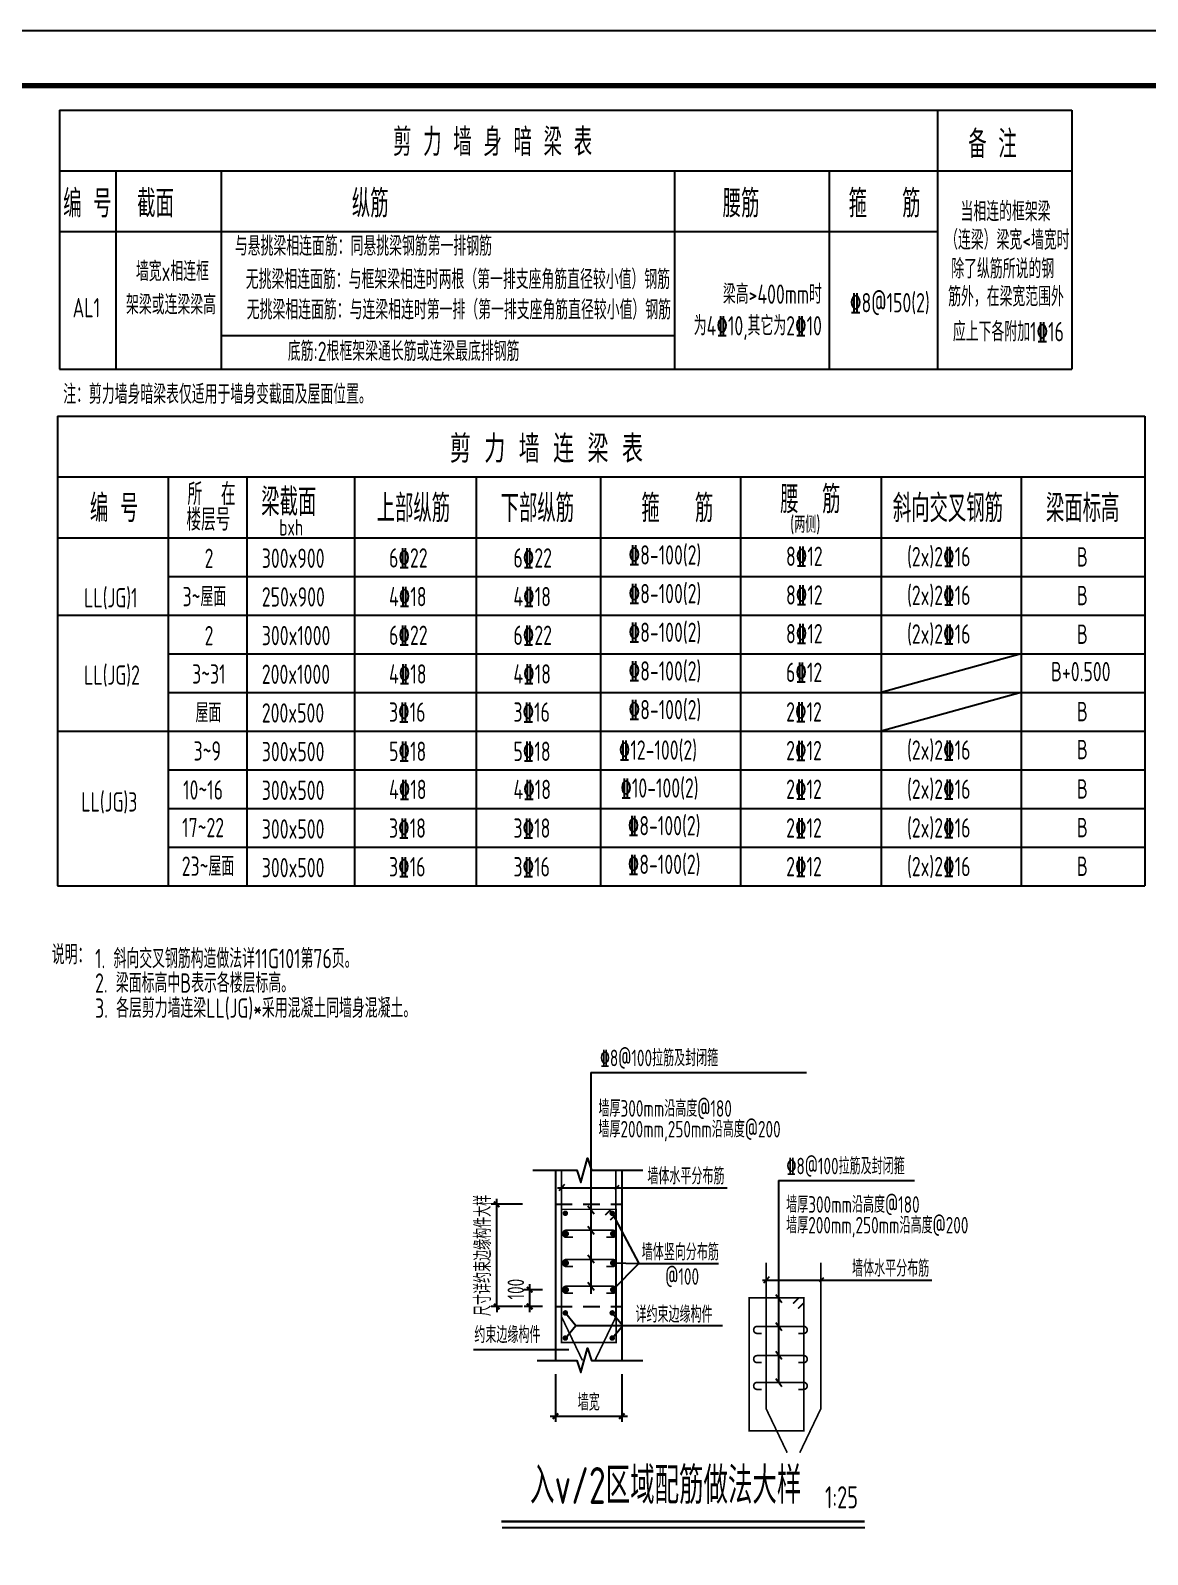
# Model space of a CAD drawing. Extents: x -144902 to 588294, y -160863 to 65494.
# Drawn here: x 33291 to 53516, y -43374 to -15791 of the extents above; entities that cross this region are included whole.
import ezdxf
from ezdxf.enums import TextEntityAlignment as Align

# ---------------------------------------------------------------- set-up
doc = ezdxf.new("R2010")
doc.units = 0
doc.header["$LTSCALE"] = 100
doc.linetypes.add('3', pattern=[5, 3, -2])
doc.layers.get('0').update_dxf_attribs({"linetype": 'CONTINUOUS'})
doc.layers.get('Defpoints').update_dxf_attribs({"linetype": 'CONTINUOUS'})
for name, color, linetype in [('1508', 2, 'CONTINUOUS'), ('DIM', 3, 'CONTINUOUS'), ('Note', 7, 'CONTINUOUS'), ('TABLE1', 7, 'CONTINUOUS'), ('Table2', 7, 'CONTINUOUS'), ('TEXT', 7, 'CONTINUOUS'), ('THICK', 6, 'CONTINUOUS'), ('THIN', 7, 'CONTINUOUS'), ('tk', 7, 'CONTINUOUS'), ('墙', 100, 'CONTINUOUS'), ('构件名称', 7, 'CONTINUOUS')]:
    doc.layers.add(name, color=color, linetype=linetype)
doc.layers.add('REIN', color=6, linetype='CONTINUOUS', lineweight=18)
doc.styles.get("Standard").update_dxf_attribs({"font": 'tssdeng.shx', "width": 0.7, "bigfont": 'tssdchn.shx'})
doc.styles.add('TSSD_Dimension', font='Tssdeng.shx', dxfattribs={"width": 0.7, "bigfont": 'tssdchn.shx'})
doc.dimstyles.new('TSSD_100_100', dxfattribs={"dimtxt": 300, "dimasz": 100, "dimexe": 100, "dimexo": 250, "dimgap": 100, "dimtad": 1, "dimdec": 0, "dimzin": 0, "dimdsep": 46, "dimtxsty": 'TSSD_Dimension', "dimblk": 'ARCHTICK', "dimcen": 0, "dimdle": 100, "dimclrt": 7, "dimadec": 0, "dimazin": 0, "dimtfac": 1, "dimtdec": 0, "dimtix": 1, "dimtmove": 2, "dimatfit": 3, "dimfxl": 1, "dimtolj": 1, "dimtzin": 0, "dimarcsym": 0})
doc.dimstyles.new('TSSD_25_100', dxfattribs={"dimtxt": 300, "dimasz": 100, "dimexe": 100, "dimexo": 250, "dimgap": 100, "dimtad": 1, "dimdec": 0, "dimlfac": 0.25, "dimzin": 0, "dimdsep": 46, "dimtxsty": 'TSSD_Dimension', "dimblk": 'ARCHTICK', "dimcen": 0, "dimdle": 100, "dimclrt": 7, "dimadec": 0, "dimazin": 0, "dimtfac": 1, "dimtdec": 0, "dimtix": 1, "dimtmove": 2, "dimatfit": 3, "dimfxl": 1, "dimtolj": 1, "dimtzin": 0, "dimarcsym": 0})

# ---------------------------------------------------------------- blocks, each defined once
blk = doc.blocks.new('A1tk')
at = {"layer": 'tk', "color": 5}
blk.add_lwpolyline([(0, 0), (0, 59400), (84100, 59400), (84100, 0)], close=True, dxfattribs=at)
at = {"layer": 'tk', "const_width": 100}
blk.add_lwpolyline([(2500, 1000), (83100, 1000), (83100, 58400), (2500, 58400)], close=True, dxfattribs=at)
blk = doc.blocks.new('_ArchTick')
at = {"color": 0, "linetype": 'ByBlock', "const_width": 0.4}
blk.add_lwpolyline([(-0.5, -0.5), (0.5, 0.5)], dxfattribs=at)
blk = doc.blocks.new('*D465')
at = {"layer": 'Defpoints', "color": 0}
for p in [(-50054, -24612), (-49339, -24612), (-49339, -26462)]:
    blk.add_point(p, dxfattribs=at)
at = {"layer": 'DIM', "color": 0, "lineweight": -2}
for p, q in [((-50054, -24612), (-50054, -24512)), ((-49589, -24612), (-50154, -24612)), ((-50054, -26462), (-50054, -24612)), ((-49589, -26462), (-50154, -26462)), ((-50054, -26462), (-50054, -26562))]:
    blk.add_line(p, q, dxfattribs=at)
at = {"layer": 'DIM', "color": 0, "lineweight": -2, "xscale": 100, "yscale": 100, "zscale": 100}
for p, rotation in [((-50054, -24612), 270), ((-50054, -26462), 90)]:
    blk.add_blockref('_ArchTick', p, dxfattribs=dict(at, rotation=rotation))
at = {"layer": 'DIM', "color": 7, "insert": (-50304, -25537), "char_height": 300, "attachment_point": 5, "rotation": 90, "style": 'TSSD_Dimension'}
blk.add_mtext('\\A1;尺寸详约束边缘构件大样', dxfattribs=at)
blk = doc.blocks.new('*D466')
at = {"layer": 'Defpoints', "color": 0}
for p in [(-48988, -27437, -691), (-47788, -27437, -691), (-47788, -28446)]:
    blk.add_point(p, dxfattribs=at)
at = {"layer": 'DIM', "color": 0, "lineweight": -2}
for p, q in [((-48988, -27687), (-48988, -28546)), ((-47788, -27687), (-47788, -28546)), ((-49088, -28446), (-47688, -28446))]:
    blk.add_line(p, q, dxfattribs=at)
at = {"layer": 'DIM', "color": 0, "lineweight": -2, "xscale": 100, "yscale": 100, "zscale": 100, "rotation": 180}
blk.add_blockref('_ArchTick', (-48988, -28446), dxfattribs=at)
at = {"layer": 'DIM', "color": 0, "lineweight": -2, "xscale": 100, "yscale": 100, "zscale": 100}
blk.add_blockref('_ArchTick', (-47788, -28446), dxfattribs=at)
at = {"layer": 'DIM', "color": 7, "insert": (-48388, -28196), "char_height": 300, "attachment_point": 5, "style": 'TSSD_Dimension'}
blk.add_mtext('\\A1;墙宽', dxfattribs=at)
blk = doc.blocks.new('*D464')
at = {"layer": 'Defpoints', "color": 0}
for p in [(-48976, -26158), (-49457, -26462), (-48976, -26462)]:
    blk.add_point(p, dxfattribs=at)
at = {"layer": 'DIM', "color": 0, "lineweight": -2}
for p, q in [((-49226, -26158), (-49557, -26158)), ((-49457, -26058), (-49457, -26562)), ((-49226, -26462), (-49557, -26462))]:
    blk.add_line(p, q, dxfattribs=at)
at = {"layer": 'DIM', "color": 0, "lineweight": -2, "xscale": 100, "yscale": 100, "zscale": 100}
for p, rotation in [((-49457, -26158), 90), ((-49457, -26462), 270)]:
    blk.add_blockref('_ArchTick', p, dxfattribs=dict(at, rotation=rotation))
at = {"layer": 'DIM', "color": 7, "insert": (-49707, -26147), "char_height": 300, "attachment_point": 5, "rotation": 90, "style": 'TSSD_Dimension'}
blk.add_mtext('\\A1;100', dxfattribs=at)
blk = doc.blocks.new('2012122009205203')
at = {"layer": 'DIM', "linetype": '3'}
for p, q in [((1484.7, 5851.1, 0), (2684.7, 5851.1, 0)), ((1484.7, 4000.8, 0), (2684.7, 4000.8, 0))]:
    blk.add_line(p, q, dxfattribs=at)
at = {"layer": 'REIN', "const_width": 30}
for points, elevation in [([(1592.1, 6467.5), (1592.1, 3816.7), (1970.8, 3025.9)], -690.8), ([(2577.4, 6467.5), (2577.4, 3816.7), (2198.6, 3025.9)], -690.8), ([(2383.5, 5656.7), (2487.5, 5760.6), (2579.3, 5760.6), (2579.3, 3351.9), (1592.1, 3351.9), (1592.1, 5760.6), (2579.3, 5760.6), (2579.3, 5668.7), (2475.4, 5564.8)], -690.8), ([(5299.2, 4797), (5299.2, 2146.2), (5678, 1355.5)], 2072.5), ([(6284.6, 4797), (6284.6, 2146.2), (5905.8, 1355.5)], 2072.5), ([(5782.8, 4055.5), (5886.8, 4159.4), (5978.7, 4159.4), (5978.7, 1750.7), (4991.4, 1750.7), (4991.4, 4159.4), (5978.7, 4159.4), (5978.7, 4067.6), (5874.8, 3963.6)], 2072.5)]:
    blk.add_lwpolyline(points, dxfattribs=dict(at, elevation=elevation))
at = {"layer": 'REIN', "const_width": 50, "elevation": 690.8}
for points in [[(1636.7, 5689, 1), (1686.7, 5689, 1)], [(2485.2, 5689, 1), (2535.2, 5689, 1)], [(1636.7, 3886, 1), (1686.7, 3886, 1)], [(2485.2, 3886, 1), (2535.2, 3886, 1)], [(1636.7, 3430.9, 1), (1686.7, 3430.9, 1)], [(2485.2, 3430.9, 1), (2535.2, 3430.9, 1)]]:
    blk.add_lwpolyline(points, format="xyb", close=True, dxfattribs=at)
at = {"layer": 'REIN', "color": 1, "const_width": 30}
for points, elevation in [([(2401.1, 5255.2), (2521.1, 5255.2, 1), (2521.1, 5382.5), (1677.9, 5382.5, 1), (1677.9, 5255.2), (1797.9, 5255.2)], 2072.5), ([(2401.1, 4726), (2521.1, 4726, 1), (2521.1, 4853.2), (1677.9, 4853.2, 1), (1677.9, 4726), (1797.9, 4726)], 2072.5), ([(2401.1, 4241.7), (2521.1, 4241.7, 1), (2521.1, 4369), (1677.9, 4369, 1), (1677.9, 4241.7), (1797.9, 4241.7)], 2072.5), ([(5882.8, 3515), (5977.8, 3515, 1), (5977.8, 3642.2), (5134.6, 3642.2, 1), (5134.6, 3515), (5213.7, 3515)], 4835.7), ([(5882.8, 2985.8), (5977.8, 2985.8, 1), (5977.8, 3113), (5134.6, 3113, 1), (5134.6, 2985.8), (5213.7, 2985.8)], 4835.7), ([(5882.8, 2501.5), (5977.8, 2501.5, 1), (5977.8, 2628.8), (5134.6, 2628.8, 1), (5134.6, 2501.5), (5213.7, 2501.5)], 4835.7)]:
    blk.add_lwpolyline(points, format="xyb", dxfattribs=dict(at, elevation=elevation))
at = {"layer": 'REIN', "color": 1, "const_width": 50, "elevation": 2072.5}
for points in [[(1654.2, 5318.8, 1), (1704.2, 5318.8, 1)], [(2494.7, 5318.8, 1), (2544.7, 5318.8, 1)], [(1654.2, 4789.6, 1), (1704.2, 4789.6, 1)], [(2494.7, 4789.6, 1), (2544.7, 4789.6, 1)], [(1654.2, 4305.3, 1), (1704.2, 4305.3, 1)], [(2494.7, 4305.3, 1), (2544.7, 4305.3, 1)]]:
    blk.add_lwpolyline(points, format="xyb", close=True, dxfattribs=at)
at = {"layer": 'TEXT'}
for p, q in [((2123.5, 8238.9, 690.8), (2123.5, 4229.9, 690.8)), ((2123.5, 8238.9, 690.8), (6026.9, 8238.9, 690.8)), ((1522.5, 6148.6, -2072.5), (4590.5, 6148.6, -2072.5)), ((1644.9, 6207.2, -2072.5), (1544, 6095.4, -2072.5)), ((2627.5, 6192.6, -2072.5), (2549.1, 6121.1, -2072.5)), ((5522.9, 6282.7, 3454.1), (5522.9, 2628.8, 3454.1)), ((5522.9, 6282.7, 3454.1), (7982.6, 6282.7, 3454.1)), ((2071.8, 5822, 690.8), (2184.8, 5677.2, 690.8)), ((2510.2, 5689, 690.8), (2989.5, 4780.1, -690.8)), ((2071.8, 5454.9, 2072.5), (2184.8, 5310.1, 2072.5)), ((2071.8, 4935.6, -690.8), (2184.8, 4790.8, -690.8)), ((2519.7, 4789.6, 2072.5), (2989.5, 4780.1, -690.8)), ((2519.7, 4305.3, 2072.5), (2989.5, 4780.1, -690.8)), ((2989.5, 4780.1, -690.8), (4435.3, 4780.1, -690.8)), ((2071.8, 4441.4, 2072.5), (2184.8, 4296.6, 2072.5)), ((5229.7, 4478.2, 690.8), (8297.7, 4478.2, 690.8)), ((5352.1, 4536.7, 690.8), (5251.2, 4425, 690.8)), ((6334.7, 4522.2, 690.8), (6256.3, 4450.6, 690.8)), ((5471.2, 4220.8, 3454.1), (5584.1, 4076, 3454.1)), ((1661.7, 3886, 690.8), (1851.2, 3658.4, 690.8)), ((2510.2, 3886, 690.8), (2699.8, 3658.4, 690.8)), ((1661.7, 3430.9, 690.8), (1851.2, 3658.4, 690.8)), ((1851.2, 3658.4, 690.8), (4509.2, 3658.4, 690.8)), ((2510.2, 3430.9, 690.8), (2699.8, 3658.4, 690.8)), ((5471.2, 3714.6, 4835.7), (5584.1, 3569.9, 4835.7)), ((1725.1, 3219.9, 690.8), (0, 3219.9, 690.8)), ((5471.2, 3195.4, 2072.5), (5584.1, 3050.6, 2072.5)), ((5471.2, 2701.2, 4835.7), (5584.1, 2556.4, 4835.7))]:
    blk.add_line(p, q, dxfattribs=at)
at = {"layer": 'THICK'}
blk.add_line((519, 0, 0), (7083, 0, 0), dxfattribs=at)
at = {"layer": 'THICK', "const_width": 40, "elevation": 2072.5}
blk.add_lwpolyline([(503.4, 109.9), (7082, 109.9)], dxfattribs=at)
at = {"layer": 'THIN', "elevation": 690.8}
for points in [[(1072.1, 6467.5), (1872.4, 6467.5), (1942.4, 6247.5), (2062.4, 6687.5), (2132.4, 6467.5), (3062.9, 6467.5)], [(1152.5, 3025.9), (1872.4, 3025.9), (1942.4, 2805.9), (2062.4, 3245.9), (2132.4, 3025.9), (3062.9, 3025.9)]]:
    blk.add_lwpolyline(points, dxfattribs=at)
at = {"layer": '墙'}
for p, q in [((1484.7, 6467.5, 0), (1484.7, 3025.9, 0)), ((2684.7, 6467.5, 0), (2684.7, 3025.9, 0))]:
    blk.add_line(p, q, dxfattribs=at)
at = {"layer": 'TEXT', "width": 0.7}
for p in [(3358.7, 8500.2, 690.8), (6736, 6544.1, 3454.1)]:
    blk.add_text('%%1328@100拉筋及封闭箍', height=300, dxfattribs=at).set_placement(p, align=Align.MIDDLE_CENTER)
for s, p in [('墙厚300mm沿高度@180', (2260.7, 7436.1, 690.8)), ('墙厚200mm,250mm沿高度@200', (2260.7, 7061.2, 690.8)), ('墙体水平分布筋', (3146, 6212, -2072.5)), ('墙厚300mm沿高度@180', (5660, 5698.4, 3454.1)), ('墙厚200mm,250mm沿高度@200', (5660, 5323.5, 3454.1)), ('墙体竖向分布筋', (3044.8, 4837.3, 2072.5)), ('@100', (3470.7, 4395, 2072.5)), ('墙体水平分布筋', (6853.1, 4541.6, 690.8)), ('详约束边缘构件', (2931.5, 3710.3, 2072.5)), ('约束边缘构件', (13.9, 3339.5, 2072.5))]:
    blk.add_text(s, height=300, dxfattribs=at).set_placement(p)
blk.add_text('入v/2区域配筋做法大样', height=666, dxfattribs=at).set_placement((3478.4, 229.9, 2072.5), align=Align.BOTTOM_CENTER)
blk.add_text('1:25', height=400, dxfattribs=at).set_placement((6362.3, 229.9, 2072.5), align=Align.BOTTOM_LEFT)
at = {"layer": 'DIM'}
dim = blk.add_aligned_dim(p1=(1133.4, 4000.8, 690.8), p2=(1133.4, 5851.1, 690.8), distance=714.9, text='尺寸详约束边缘构件大样', dimstyle='TSSD_25_100', dxfattribs=at)
dim.commit()
dim.dimension.update_dxf_attribs({"geometry": '*D465', "text_midpoint": (168.5, 4926, 690.8), "insert": (50472.4, 30463.2)})
dim = blk.add_linear_dim(base=(1015, 4000.8, -3454.1), p1=(1496.6, 4305.3, -3454.1), p2=(1496.6, 4000.8, -3454.1), angle=90, text='100', dimstyle='TSSD_100_100', dxfattribs=at)
dim.commit()
dim.dimension.update_dxf_attribs({"geometry": '*D464', "text_midpoint": (765, 4316.2, -3454.1), "dimtype": 128, "insert": (50472.4, 30463.2)})
dim = blk.add_linear_dim(base=(2684.7, 2017.4, 690.8), p1=(1484.7, 3025.9, 0), p2=(2684.7, 3025.9, 0), text='墙宽', dimstyle='TSSD_100_100', dxfattribs=at)
dim.commit()
dim.dimension.update_dxf_attribs({"geometry": '*D466', "text_midpoint": (2084.7, 2267.4, 690.8), "insert": (50472.4, 30463.2)})

msp = doc.modelspace()

# ---------------------------------------------------------------- linework, layer by layer
at = {"layer": 'TABLE1', "color": 7}
for p, q in [((33817.703, -17231.825), (52145.394, -17231.825)), ((33817.703, -17231.825), (33817.703, -21922.473)), ((49712.156, -17231.825), (49712.156, -21922.473)), ((52145.394, -17231.825), (52145.394, -21922.473)), ((33817.703, -18331.825), (52145.394, -18331.825)), ((34834.167, -18331.825), (34834.167, -21922.473)), ((36745.796, -18331.825), (36745.796, -21922.473)), ((44950.502, -18331.825), (44950.502, -21922.473)), ((47753.831, -18331.825), (47753.831, -21922.473)), ((33817.703, -19431.825), (49712.156, -19431.825)), ((36745.796, -21310.138), (44950.502, -21310.138)), ((33817.703, -21922.473), (52145.394, -21922.473)), ((33782.365, -22772.087), (53467.52, -22772.087)), ((33782.365, -22772.087), (33782.365, -30572.087)), ((53467.52, -22772.087), (53467.52, -30572.087)), ((33782.365, -23872.087), (53467.52, -23872.087)), ((35782.365, -23872.087), (35782.365, -30572.087)), ((37210.792, -23872.087), (37210.792, -30572.087)), ((39160.558, -23872.087), (39160.558, -30572.087)), ((41358.085, -23872.087), (41358.085, -30572.087)), ((43609.773, -23872.087), (43609.773, -30572.087)), ((46147.051, -23872.087), (46147.051, -30572.087)), ((48692.683, -23872.087), (48692.683, -30572.087)), ((51230.533, -23872.087), (51230.533, -30572.087)), ((51230.533, -27072.087), (48692.683, -27772.087)), ((51230.533, -27772.087), (48692.683, -28472.087)), ((33782.365, -30572.087), (33782.365, -31272.087)), ((35782.365, -30572.087), (35782.365, -31272.087)), ((37210.792, -30572.087), (37210.792, -31272.087)), ((39160.558, -30572.087), (39160.558, -31272.087)), ((41358.085, -30572.087), (41358.085, -31272.087)), ((43609.773, -30572.087), (43609.773, -31272.087)), ((46147.051, -30572.087), (46147.051, -31272.087)), ((48692.683, -30572.087), (48692.683, -31272.087)), ((51230.533, -30572.087), (51230.533, -31272.087)), ((53467.52, -30572.087), (53467.52, -31272.087)), ((33782.365, -31272.087), (53467.52, -31272.087))]:
    msp.add_line(p, q, dxfattribs=at)
at = {"layer": 'TABLE1', "color": 100}
for p, q in [((33782.365, -24972.087), (53467.52, -24972.087)), ((35782.365, -25672.087), (53467.52, -25672.087)), ((33782.365, -26372.087), (53467.52, -26372.087)), ((35782.365, -27072.087), (53467.52, -27072.087)), ((35782.365, -27772.087), (53467.52, -27772.087)), ((33782.365, -28472.087), (53467.52, -28472.087)), ((35782.365, -29172.087), (53467.52, -29172.087)), ((35782.365, -29872.087), (53467.52, -29872.087)), ((35782.365, -29872.087), (53467.52, -29872.087)), ((35782.365, -30572.087), (53467.52, -30572.087))]:
    msp.add_line(p, q, dxfattribs=at)

# ---------------------------------------------------------------- block references
at = {"layer": '1508'}
msp.add_blockref('A1tk', (-20399.668, -75190.729), dxfattribs=at)
at = {"layer": 'TEXT'}
msp.add_blockref('2012122009205203', (41313.47, -42887.269, -2072.458), dxfattribs=at)

# ---------------------------------------------------------------- texts
at = {"layer": 'Note', "color": 7, "width": 0.7}
for s, p in [('剪 力 墙 身 暗 梁 表', (41657.963, -17786.743)), ('备 注', (50708.602, -17821.26)), ('编 号', (34321.982, -18897.116)), ('截面', (35554.623, -18897.116)), ('纵筋', (39442.489, -18897.116)), ('腰筋', (46156.739, -18897.116)), ('箍   筋', (48755.165, -18897.116))]:
    msp.add_text(s, height=500, dxfattribs=at).set_placement(p, align=Align.MIDDLE)
at = {"layer": 'Note', "color": 7}
for s, height, width, p in [('剪 力 墙 连 梁 表', 500, 0.8, (40885.228, -23613.491)), ('所  在', 400, 0.7, (36133.168, -24382.554)), ('腰  筋', 500, 0.7, (46866.202, -24529.195)), ('编 号', 500, 0.7, (34367.641, -24687.379)), ('梁截面', 500, 0.7, (37469.035, -24576.235)), ('上部纵筋', 500, 0.7, (39558.8, -24689.347)), ('下部纵筋', 500, 0.7, (41803.599, -24689.347)), ('箍   筋', 500, 0.7, (44350.565, -24689.347)), ('斜向交叉钢筋', 500, 0.7, (48904.621, -24689.347)), ('梁面标高', 500, 0.7, (51676.047, -24689.347)), ('楼层号', 400, 0.7, (36113.787, -24843.071)), ('(两侧)', 300, 0.7, (47044.831, -24880.259)), ('bxh', 300, 0.7, (37795.959, -24932.658))]:
    msp.add_text(s, height=height, dxfattribs=dict(at, width=width)).set_placement(p)
at = {"layer": 'Table2', "color": 7, "width": 0.7}
for s, p in [('墙宽x相连框', (36522.798, -20151.656)), ('架梁或连梁梁高', (36650.423, -20754.312))]:
    msp.add_text(s, height=350, dxfattribs=at).set_placement(p, align=Align.MIDDLE_RIGHT)
at = {"layer": 'Table2', "color": 100, "width": 0.7}
for s, p in [('2', (36444.458, -25518.629)), ('300x900', (37479.704, -25517.464)), ('3~屋面', (36045.082, -26212.508)), ('250x900', (37479.704, -26217.464)), ('2', (36444.458, -26918.629)), ('300x1000', (37479.704, -26917.464)), ('3~31', (36217.822, -27612.508)), ('200x1000', (37479.704, -27617.464)), ('屋面', (36279.032, -28313.11)), ('200x500', (37479.704, -28317.464)), ('3~9', (36244.796, -29005.024)), ('300x500', (37479.704, -29017.464)), ('10~16', (36054.623, -29711.137)), ('300x500', (37479.704, -29717.464)), ('17~22', (36037.453, -30391.379)), ('300x500', (37479.704, -30417.464)), ('23~屋面', (36030.243, -31091.379)), ('300x500', (37479.704, -31117.464))]:
    msp.add_text(s, height=350, dxfattribs=at).set_placement(p)
at = {"layer": 'TEXT', "color": 7, "width": 0.7}
for s, p in [('当相连的框架梁', (51759.658, -19067.668)), ('与悬挑梁相连面筋：同悬挑梁钢筋第一排钢筋', (41646.311, -19693.294)), ('（连梁）梁宽<墙宽时', (52104.889, -19581.893)), ('无挑梁相连面筋：与框架梁相连时两根（第一排支座角筋直径较小值）钢筋', (44870.603, -20296.38)), ('除了纵筋所说的钢', (51824.853, -20104.177)), ('梁高>400mm时', (47620.361, -20562.856)), ('筋外，在梁宽范围外', (52000.971, -20607.896)), ('无挑梁相连面筋：与连梁相连时第一排（第一排支座角筋直径较小值）钢筋', (44887.962, -20845.731)), ('%%1328@150(2)', (49572.331, -20717.664)), ('为4%%13210,其它为2%%13210', (47620.361, -21135.27)), ('应上下各附加1%%13216', (52001.867, -21242.353)), ('底筋:2根框架梁通长筋或连梁最底排钢筋', (42143.08, -21597.702)), ('注：剪力墙身暗梁表仅适用于墙身变截面及屋面位置。', (39470.519, -22374.32))]:
    msp.add_text(s, height=350, dxfattribs=at).set_placement(p, align=Align.MIDDLE_RIGHT)
at = {"layer": 'TEXT', "color": 100, "width": 0.7}
for s, p in [('%%1328-100(2)', (44119.786, -25457.685)), ('6%%13222', (39782.841, -25511.985)), ('6%%13222', (42034.529, -25511.985)), ('8%%13212', (46970.337, -25482.364)), ('(2x)2%%13216', (49161.384, -25488.875)), ('B', (52236.223, -25492.384)), ('4%%13218', (39782.841, -26211.985)), ('4%%13218', (42034.529, -26211.985)), ('%%1328-100(2)', (44119.786, -26157.685)), ('8%%13212', (46970.337, -26182.364)), ('(2x)2%%13216', (49161.384, -26188.875)), ('B', (52236.223, -26192.384)), ('%%1328-100(2)', (44119.786, -26857.685)), ('6%%13222', (39782.841, -26911.985)), ('6%%13222', (42034.529, -26911.985)), ('8%%13212', (46970.337, -26882.364)), ('(2x)2%%13216', (49161.384, -26888.875)), ('B', (52236.223, -26892.384)), ('4%%13218', (39782.841, -27611.985)), ('4%%13218', (42034.529, -27611.985)), ('%%1328-100(2)', (44119.786, -27557.685)), ('6%%13212', (46970.337, -27582.364)), ('B+0.500', (51768.294, -27569.11)), ('3%%13216', (39782.841, -28301.872)), ('3%%13216', (42035.957, -28301.872)), ('%%1328-100(2)', (44119.786, -28257.685)), ('2%%13212', (46972.992, -28298.451)), ('B', (52236.223, -28292.384)), ('5%%13218', (39782.841, -29011.985)), ('5%%13218', (42034.529, -29011.985)), ('%%13212-100(2)', (43942.646, -28989.464)), ('2%%13212', (46972.992, -28998.451)), ('(2x)2%%13216', (49161.384, -28988.875)), ('B', (52236.223, -28979.736)), ('4%%13218', (39782.841, -29701.872)), ('4%%13218', (42035.957, -29701.872)), ('%%13210-100(2)', (43970.168, -29676.143)), ('2%%13212', (46972.992, -29698.451)), ('(2x)2%%13216', (49161.384, -29697.202)), ('B', (52236.223, -29692.384)), ('3%%13218', (39782.841, -30401.872)), ('3%%13218', (42035.957, -30401.872)), ('%%1328-100(2)', (44104.617, -30357.685)), ('2%%13212', (46972.992, -30398.451)), ('(2x)2%%13216', (49161.384, -30397.202)), ('B', (52236.223, -30392.384)), ('3%%13216', (39782.841, -31101.872)), ('3%%13216', (42035.957, -31101.872)), ('%%1328-100(2)', (44104.617, -31057.685)), ('2%%13212', (46972.992, -31098.451)), ('(2x)2%%13216', (49161.384, -31097.202)), ('B', (52236.223, -31092.384))]:
    msp.add_text(s, height=350, dxfattribs=at).set_placement(p)
at = {"layer": 'TEXT', "color": 7, "width": 0.7}
for s, p in [('说明：', (33676.841, -32691.602)), ('1. 斜向交叉钢筋构造做法详11G101第76页。', (34460.874, -32763.105)), ('2. 梁面标高中B表示各楼层标高。', (34460.874, -33205.677)), ('3. 各层剪力墙连梁LL(JG)*采用混凝土同墙身混凝土。', (34460.874, -33660.123))]:
    msp.add_text(s, height=350, dxfattribs=at).set_placement(p)
at = {"layer": '构件名称', "color": 7, "width": 0.7}
msp.add_text('AL1', height=350, dxfattribs=at).set_placement((34054.986, -20982.625))
at = {"layer": '构件名称', "color": 100, "width": 0.7}
for s, p in [('LL(JG)1', (34261.56, -26232.263)), ('LL(JG)2', (34261.56, -27632.263)), ('LL(JG)3', (34211.02, -29927.713))]:
    msp.add_text(s, height=350, dxfattribs=at).set_placement(p)

doc.saveas('drawing.dxf')
